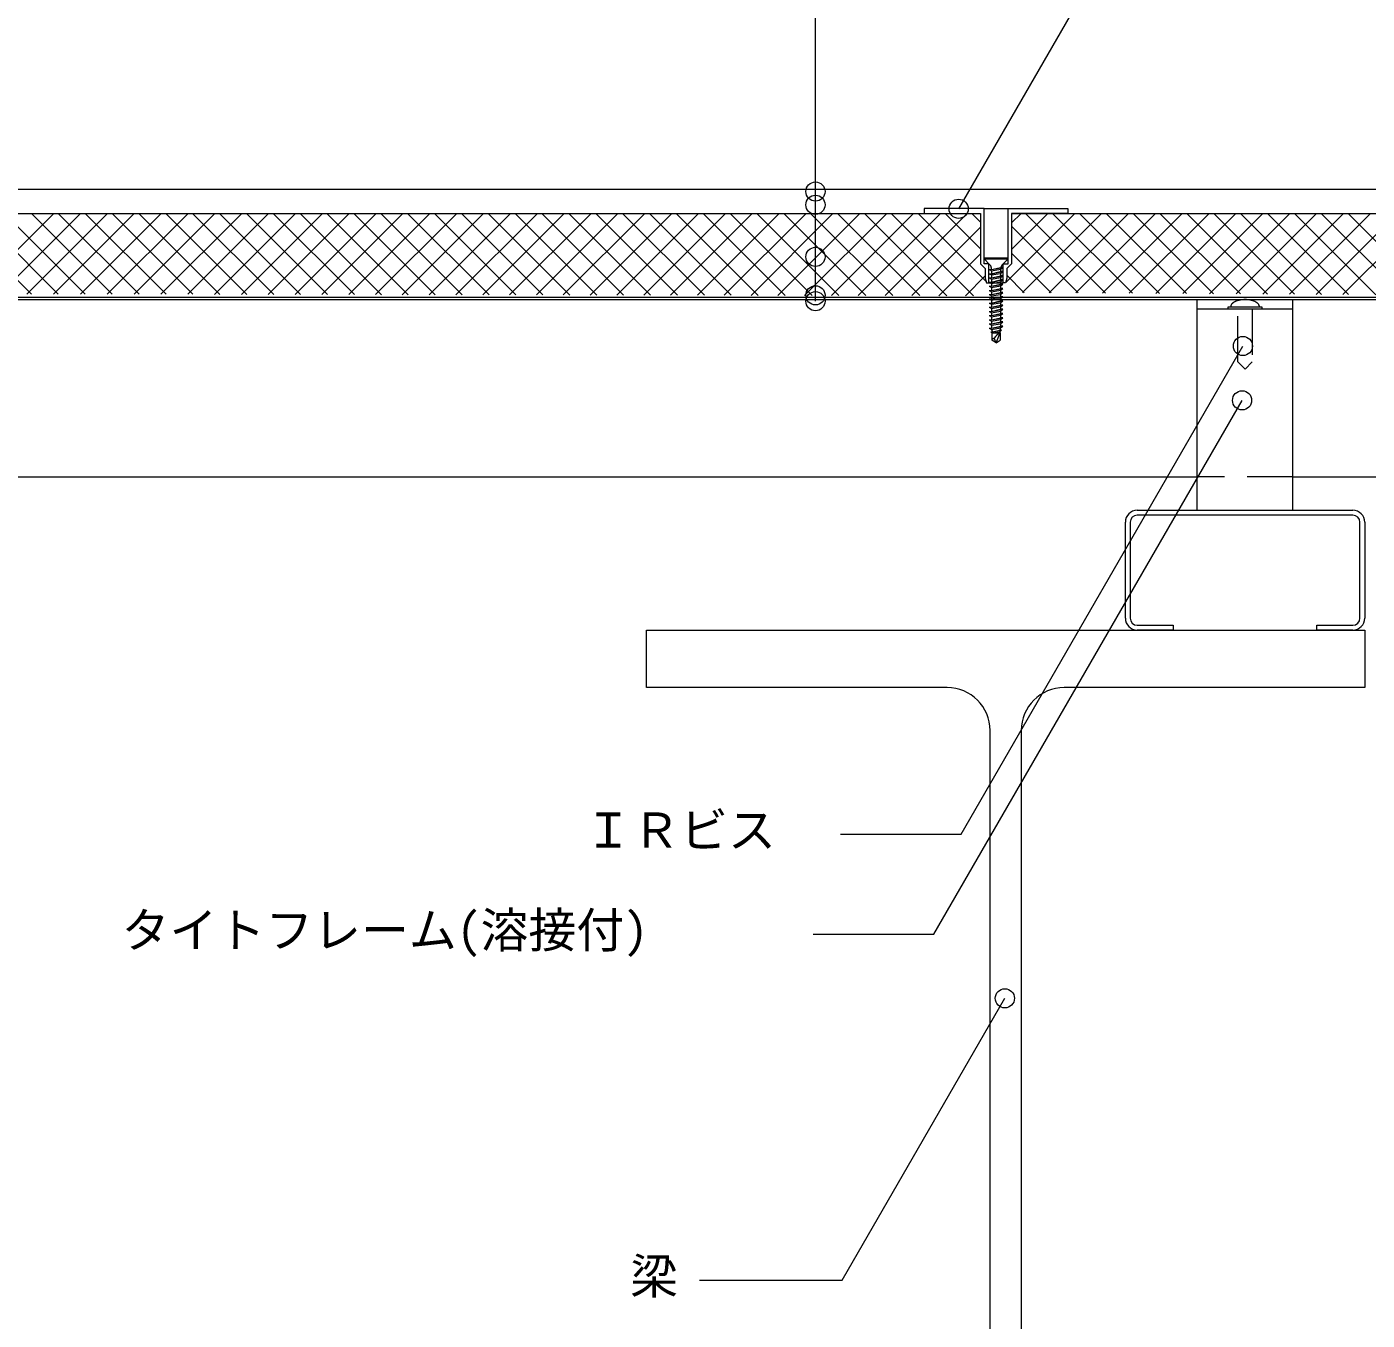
# Model space of a CAD drawing. Units: millimetres, scale not verified. Extents: x -1380 to 1380, y -955 to 955.
# Drawn here: x -469 to 91, y -548 to -8 of the extents above; entities that cross this region are included whole.
import ezdxf
from ezdxf.enums import TextEntityAlignment as Align

# ---------------------------------------------------------------- set-up
doc = ezdxf.new("R2010")
doc.units = ezdxf.units.MM
doc.header["$LTSCALE"] = 3
doc.linetypes.add('USER1', pattern=[9.525, 6.35, -3.175])
for name, color, linetype, lineweight in [('0-1_HATCH', 9, 'Continuous', 18), ('0-2_BOUSUI', 1, 'Continuous', 18), ('0-3_MOJI', 7, 'Continuous', 18), ('0-4_KANAMONO_SCREW', 4, 'Continuous', 18), ('0-5_dannnetu', 6, 'Continuous', 18), ('0-7_TEKKOTU', 7, 'Continuous', 18), ('0-8_doubuti', 5, 'Continuous', 18), ('0-9_dekki', 3, 'Continuous', 18), ('0-B_ZATU', 6, 'Continuous', 18)]:
    doc.layers.add(name, color=color, linetype=linetype, lineweight=lineweight)
doc.styles.add('ＭＳ ゴシック', font='')
doc.styles.get('ＭＳ ゴシック').set_extended_font_data('MS Gothic')

msp = doc.modelspace()

# ---------------------------------------------------------------- linework, layer by layer
at = {"layer": '0-1_HATCH'}
for p, q in [((-466.957, -119.671), (-500.63, -85.998)), ((-491.283, -119.627), (-457.654, -85.998)), ((-455.711, -119.692), (-489.405, -85.998)), ((-480.078, -119.647), (-446.428, -85.998)), ((-444.465, -119.712), (-478.18, -85.998)), ((-468.873, -119.668), (-435.203, -85.998)), ((-433.22, -119.732), (-466.954, -85.998)), ((-457.668, -119.688), (-423.978, -85.998)), ((-421.974, -119.753), (-455.729, -85.998)), ((-446.463, -119.708), (-412.752, -85.998)), ((-410.728, -119.773), (-444.504, -85.998)), ((-435.258, -119.729), (-401.527, -85.998)), ((-399.483, -119.793), (-433.278, -85.998)), ((-424.053, -119.749), (-390.302, -85.998)), ((-388.237, -119.814), (-422.053, -85.998)), ((-412.848, -119.769), (-379.077, -85.998)), ((-376.991, -119.834), (-410.828, -85.998)), ((-401.643, -119.79), (-367.851, -85.998)), ((-365.746, -119.855), (-399.603, -85.998)), ((-390.438, -119.81), (-356.626, -85.998)), ((-354.5, -119.875), (-388.377, -85.998)), ((-379.233, -119.83), (-345.401, -85.998)), ((-343.254, -119.895), (-377.152, -85.998)), ((-368.028, -119.85), (-334.175, -85.998)), ((-332.008, -119.916), (-365.927, -85.998)), ((-356.823, -119.871), (-322.95, -85.998)), ((-320.763, -119.936), (-354.701, -85.998)), ((-345.618, -119.891), (-311.725, -85.998)), ((-309.517, -119.956), (-343.476, -85.998)), ((-334.413, -119.911), (-300.499, -85.998)), ((-298.271, -119.977), (-332.251, -85.998)), ((-323.208, -119.932), (-289.274, -85.998)), ((-287.026, -119.997), (-321.025, -85.998)), ((-312.003, -119.952), (-278.049, -85.998)), ((-275.78, -120.018), (-309.8, -85.998)), ((-300.798, -119.972), (-266.823, -85.998)), ((-264.534, -120.038), (-298.575, -85.998)), ((-289.593, -119.993), (-255.598, -85.998)), ((-253.289, -120.058), (-287.349, -85.998)), ((-278.388, -120.013), (-244.373, -85.998)), ((-242.043, -120.079), (-276.124, -85.998)), ((-267.183, -120.033), (-233.147, -85.998)), ((-230.797, -120.099), (-264.899, -85.998)), ((-255.978, -120.053), (-221.922, -85.998)), ((-219.551, -120.119), (-253.673, -85.998)), ((-244.773, -120.074), (-210.697, -85.998)), ((-208.306, -120.14), (-242.448, -85.998)), ((-233.568, -120.094), (-199.471, -85.998)), ((-197.06, -120.16), (-231.223, -85.998)), ((-222.363, -120.114), (-188.246, -85.998)), ((-185.814, -120.181), (-219.997, -85.998)), ((-211.158, -120.135), (-177.021, -85.998)), ((-174.569, -120.201), (-208.772, -85.998)), ((-199.953, -120.155), (-165.795, -85.998)), ((-163.323, -120.221), (-197.547, -85.998)), ((-188.748, -120.175), (-154.57, -85.998)), ((-152.077, -120.242), (-186.321, -85.998)), ((-177.543, -120.196), (-143.345, -85.998)), ((-140.832, -120.262), (-175.096, -85.998)), ((-166.338, -120.216), (-132.119, -85.998)), ((-129.586, -120.282), (-163.871, -85.998)), ((-155.133, -120.236), (-120.894, -85.998)), ((-118.34, -120.303), (-152.645, -85.998)), ((-143.928, -120.256), (-109.669, -85.998)), ((-107.094, -120.323), (-141.42, -85.998)), ((-132.723, -120.277), (-98.444, -85.998)), ((-95.849, -120.344), (-130.195, -85.998)), ((-121.518, -120.297), (-87.218, -85.998)), ((-84.603, -120.364), (-118.97, -85.998)), ((-110.313, -120.317), (-75.993, -85.998)), ((-73.357, -120.384), (-107.744, -85.998)), ((-68.105, -114.411), (-96.519, -85.998)), ((-70.459, -100.832), (-85.294, -85.998)), ((-70.459, -89.607), (-74.068, -85.998)), ((-59.915, -114.821), (-31.092, -85.998)), ((-57.459, -89.914), (-53.542, -85.998)), ((-57.459, -101.139), (-42.317, -85.998)), ((-52.965, -119.096), (-19.866, -85.998)), ((-18.312, -119.303), (-51.618, -85.998)), ((-41.806, -119.163), (-8.641, -85.998)), ((-7.019, -119.371), (-40.392, -85.998)), ((-30.648, -119.23), (2.584, -85.998)), ((4.274, -119.438), (-29.167, -85.998)), ((-19.489, -119.296), (13.81, -85.998)), ((15.567, -119.506), (-17.942, -85.998)), ((-8.331, -119.363), (25.035, -85.998)), ((26.86, -119.573), (-6.716, -85.998)), ((2.828, -119.43), (36.26, -85.998)), ((38.152, -119.641), (4.509, -85.998)), ((13.987, -119.497), (47.486, -85.998)), ((49.445, -119.709), (15.734, -85.998)), ((25.145, -119.563), (58.711, -85.998)), ((60.738, -119.776), (26.96, -85.998)), ((36.304, -119.63), (69.936, -85.998)), ((72.031, -119.844), (38.185, -85.998)), ((47.462, -119.697), (81.162, -85.998)), ((83.324, -119.911), (49.41, -85.998)), ((58.621, -119.763), (92.387, -85.998)), ((94.617, -119.979), (60.636, -85.998)), ((69.78, -119.83), (103.612, -85.998)), ((105.91, -120.046), (71.861, -85.998)), ((80.938, -119.897), (114.838, -85.998)), ((117.202, -120.114), (83.086, -85.998)), ((-99.108, -120.338), (-70.459, -91.689)), ((-29.605, -119.236), (-57.459, -91.382)), ((-87.903, -120.358), (-70.459, -102.914)), ((-40.897, -119.168), (-57.459, -102.607)), ((-52.19, -119.101), (-59.459, -111.832)), ((-76.698, -120.378), (-68.459, -112.139))]:
    msp.add_line(p, q, dxfattribs=at)
at = {"layer": '0-2_BOUSUI'}
msp.add_lwpolyline([(280.541, -170.644), (280.541, -116.355), (240.183, -75.998), (-899.959, -75.998)], dxfattribs=at)
at = {"layer": '0-3_MOJI'}
msp.add_line((-139.429, -122.673), (-139.429, 354.81), dxfattribs=at)
for points in [[(89.992, 122.306), (39.554, 122.306), (-79.594, -84.064)], [(-128.981, -345.243), (-78.543, -345.243), (39.155, -141.384)], [(-140.364, -387.044), (-89.926, -387.044), (38.806, -164.073)], [(-187.833, -531.556), (-128.284, -531.556), (-60.298, -413.8)]]:
    msp.add_lwpolyline(points, dxfattribs=at)
for centre in [(-139.429, -76.86), (-139.429, -82.392), (-79.594, -84.064), (-139.429, -104.145), (-139.429, -120.209), (-139.429, -122.673), (39.155, -141.384), (38.806, -164.073), (-60.298, -413.8)]:
    msp.add_circle(centre, 4, dxfattribs=at)
at = {"layer": '0-4_KANAMONO_SCREW'}
for p, q in [((-68.959, -104.498), (-58.959, -104.498)), ((-68.959, -104.998), (-68.959, -104.498)), ((-68.959, -104.998), (-66.539, -107.418)), ((-58.959, -104.998), (-58.959, -104.498)), ((-66.809, -109.423), (-65.809, -109.963)), ((-66.809, -111.173), (-65.809, -111.713)), ((-65.959, -108.548), (-66.02, -108.317)), ((-65.959, -108.548), (-65.809, -108.548)), ((-65.809, -109.423), (-62.109, -108.548)), ((-65.809, -109.423), (-65.809, -108.548)), ((-65.809, -109.963), (-65.809, -111.173)), ((-65.809, -111.173), (-62.109, -110.298)), ((-65.809, -111.713), (-65.809, -112.923)), ((-61.109, -108.548), (-62.109, -108.548)), ((-62.109, -109.298), (-62.109, -110.298)), ((-61.109, -110.298), (-62.109, -110.298)), ((-62.109, -111.048), (-62.109, -112.048)), ((-61.959, -108.548), (-61.897, -108.317)), ((-66.809, -112.923), (-65.809, -113.463)), ((-66.809, -114.673), (-65.809, -115.213)), ((-66.809, -116.423), (-65.809, -116.963)), ((-65.809, -112.923), (-62.109, -112.048)), ((-65.809, -113.463), (-62.109, -112.798)), ((-65.809, -113.463), (-65.809, -114.673)), ((-65.809, -114.673), (-62.109, -113.798)), ((-65.809, -115.213), (-65.809, -116.423)), ((-65.809, -116.423), (-62.109, -115.548)), ((-65.809, -116.963), (-65.809, -118.173)), ((-65.809, -118.173), (-62.109, -117.298)), ((-62.109, -112.798), (-61.109, -112.048)), ((-61.109, -112.048), (-62.109, -112.048)), ((-62.109, -112.798), (-62.109, -113.798)), ((-61.109, -113.798), (-62.109, -113.798)), ((-62.109, -114.548), (-62.109, -115.548)), ((-61.109, -115.548), (-62.109, -115.548)), ((-62.109, -116.298), (-62.109, -117.298)), ((-61.109, -117.298), (-62.109, -117.298)), ((-66.809, -118.173), (-65.809, -118.713)), ((-66.809, -119.923), (-65.809, -120.463)), ((-66.809, -121.673), (-65.809, -122.213)), ((-65.809, -118.713), (-65.809, -119.923)), ((-65.809, -119.923), (-62.109, -119.048)), ((-65.809, -120.463), (-65.809, -121.673)), ((-65.809, -121.673), (-62.109, -120.798)), ((-65.809, -122.213), (-65.809, -123.423)), ((-65.809, -123.423), (-62.109, -122.548)), ((-62.109, -118.048), (-62.109, -119.048)), ((-61.109, -119.048), (-62.109, -119.048)), ((-62.109, -119.798), (-62.109, -120.798)), ((-61.109, -120.798), (-62.109, -120.798)), ((-62.109, -121.548), (-62.109, -122.548)), ((-61.109, -122.548), (-62.109, -122.548)), ((-66.809, -123.423), (-65.809, -123.963)), ((-66.809, -125.173), (-65.809, -125.173)), ((-66.809, -125.173), (-65.809, -125.713)), ((-66.809, -126.923), (-65.809, -126.923)), ((-66.809, -126.923), (-65.809, -127.463)), ((-66.809, -128.673), (-65.809, -128.673)), ((-65.809, -123.963), (-65.809, -125.173)), ((-65.809, -125.173), (-61.109, -124.298)), ((-65.809, -125.173), (-62.109, -124.298)), ((-65.809, -125.713), (-62.109, -125.048)), ((-65.809, -125.713), (-65.809, -126.923)), ((-65.809, -126.923), (-61.109, -126.048)), ((-65.809, -126.923), (-62.109, -126.048)), ((-65.809, -127.463), (-62.109, -126.798)), ((-65.809, -127.463), (-65.809, -128.673)), ((-65.809, -128.673), (-61.109, -127.798)), ((-65.809, -128.673), (-62.109, -127.798)), ((-62.109, -123.298), (-62.109, -124.298)), ((-61.109, -124.298), (-62.109, -124.298)), ((-62.109, -125.048), (-61.109, -124.298)), ((-62.109, -125.048), (-62.109, -126.048)), ((-61.109, -126.048), (-62.109, -126.048)), ((-62.109, -126.798), (-61.109, -126.048)), ((-62.109, -126.798), (-62.109, -127.798)), ((-61.109, -127.798), (-62.109, -127.798)), ((-62.109, -128.548), (-61.109, -127.798)), ((-66.809, -130.423), (-65.809, -130.423)), ((-66.809, -130.423), (-65.809, -130.963)), ((-66.809, -132.173), (-65.809, -132.173)), ((-66.809, -132.173), (-65.809, -132.713)), ((-66.809, -133.923), (-65.809, -133.923)), ((-66.809, -133.923), (-65.809, -134.463)), ((-65.809, -129.213), (-65.809, -130.423)), ((-65.809, -130.423), (-61.109, -129.548)), ((-65.809, -130.423), (-62.109, -129.548)), ((-65.809, -130.963), (-62.109, -130.298)), ((-65.809, -130.963), (-65.809, -132.173)), ((-65.809, -132.173), (-61.109, -131.298)), ((-65.809, -132.173), (-62.109, -131.298)), ((-65.809, -132.713), (-62.109, -132.048)), ((-65.809, -132.713), (-65.809, -133.923)), ((-65.809, -133.923), (-61.109, -133.048)), ((-65.809, -133.923), (-62.109, -133.048)), ((-65.809, -134.463), (-62.109, -133.798)), ((-62.109, -133.798), (-62.431, -134.798)), ((-61.109, -129.548), (-62.109, -129.548)), ((-62.109, -130.298), (-61.109, -129.548)), ((-62.109, -130.298), (-62.109, -131.298)), ((-61.109, -131.298), (-62.109, -131.298)), ((-62.109, -132.048), (-61.109, -131.298)), ((-62.109, -132.048), (-62.109, -133.048)), ((-61.109, -133.048), (-62.109, -133.048)), ((-62.109, -133.798), (-61.109, -133.048)), ((-66.191, -135.498), (-65.391, -135.93)), ((-65.809, -134.463), (-65.391, -135.498)), ((-65.709, -135.93), (-65.709, -138.872)), ((-65.709, -135.93), (-62.209, -135.93)), ((-63.959, -140.098), (-65.709, -138.872)), ((-65.391, -135.498), (-61.631, -134.798)), ((-65.391, -135.93), (-62.431, -135.398)), ((-63.959, -140.098), (-64.7, -138.094)), ((-63.959, -140.098), (-62.209, -138.872)), ((-62.431, -135.398), (-62.431, -135.93))]:
    msp.add_line(p, q, dxfattribs=at)
for points in [[(-68.959, -104.998), (-58.959, -104.998), (-61.379, -107.418)], [(-66.809, -109.423), (-65.809, -109.423), (-61.109, -108.548)], [(-66.809, -111.173), (-65.809, -111.173), (-61.109, -110.298)], [(-65.809, -109.963), (-62.109, -109.298), (-61.109, -108.548)], [(-65.809, -111.713), (-62.109, -111.048), (-61.109, -110.298)], [(-66.809, -112.923), (-65.809, -112.923), (-61.109, -112.048)], [(-66.809, -114.673), (-65.809, -114.673), (-61.109, -113.798)], [(-66.809, -116.423), (-65.809, -116.423), (-61.109, -115.548)], [(-66.809, -118.173), (-65.809, -118.173), (-61.109, -117.298)], [(-65.809, -115.213), (-62.109, -114.548), (-61.109, -113.798)], [(-65.809, -116.963), (-62.109, -116.298), (-61.109, -115.548)], [(-65.809, -118.713), (-62.109, -118.048), (-61.109, -117.298)], [(-66.809, -119.923), (-65.809, -119.923), (-61.109, -119.048)], [(-66.809, -121.673), (-65.809, -121.673), (-61.109, -120.798)], [(-66.809, -123.423), (-65.809, -123.423), (-61.109, -122.548)], [(-65.809, -120.463), (-62.109, -119.798), (-61.109, -119.048)], [(-65.809, -122.213), (-62.109, -121.548), (-61.109, -120.798)], [(-65.809, -123.963), (-62.109, -123.298), (-61.109, -122.548)], [(-66.809, -128.673), (-65.809, -129.213), (-62.109, -128.548), (-62.109, -129.548)], [(-66.191, -135.498), (-65.391, -135.498), (-62.431, -134.798)], [(-63.959, -140.098), (-62.209, -135.93), (-62.209, -138.872)], [(-62.431, -135.398), (-61.631, -134.798), (-62.431, -134.798)]]:
    msp.add_lwpolyline(points, dxfattribs=at)
for centre, radius, start, end in [((-67.953, -108.832), 2, 14.93142, 45), ((-59.965, -108.832), 2, 135, 165.06858), ((-63.959, -140.098), 2.136, 110.30447, 145), ((-59.891, -141.115), 5.679, 114.08593, 147.8643)]:
    msp.add_arc(centre, radius, start, end, dxfattribs=at)
at = {"layer": '0-5_dannnetu'}
for p, q in [((-807.459, -85.998), (-70.459, -85.998)), ((-57.459, -85.998), (236.041, -85.998))]:
    msp.add_line(p, q, dxfattribs=at)
at = {"layer": '0-7_TEKKOTU'}
for p, q in [((-66.459, -659.998), (-66.459, -301.998)), ((-53.459, -301.998), (-53.459, -659.998))]:
    msp.add_line(p, q, dxfattribs=at)
msp.add_lwpolyline([(-84.459, -283.998), (-209.959, -283.998), (-209.959, -259.998), (90.041, -259.998), (90.041, -283.998), (-35.459, -283.998)], dxfattribs=at)
for centre, start, end in [((-84.459, -301.998), 0, 90), ((-35.459, -301.998), 90, 180)]:
    msp.add_arc(centre, 18, start, end, dxfattribs=at)
at = {"layer": '0-8_doubuti'}
for p, q in [((-4.959, -209.998), (85.041, -209.998)), ((85.041, -211.998), (-4.959, -211.998)), ((-9.959, -254.998), (-9.959, -214.998)), ((-7.959, -214.998), (-7.959, -254.998)), ((88.041, -254.998), (88.041, -214.998)), ((90.041, -214.998), (90.041, -254.998)), ((10.041, -259.998), (-4.959, -259.998))]:
    msp.add_line(p, q, dxfattribs=at)
for points in [[(-4.959, -257.998), (10.041, -257.998), (10.041, -259.998)], [(85.041, -259.998), (70.041, -259.998), (70.041, -257.998), (85.041, -257.998)]]:
    msp.add_lwpolyline(points, dxfattribs=at)
for centre, radius, start, end in [((-4.959, -214.998), 5, 90, 180), ((-4.959, -214.998), 3, 90, 180), ((85.041, -214.998), 5, 0, 90), ((85.041, -214.998), 3, 360, 90), ((-4.959, -254.998), 5, 180, 270), ((-4.959, -254.998), 3, 180, 270), ((85.041, -254.998), 5, 270, 0), ((85.041, -254.998), 3, 270, 0)]:
    msp.add_arc(centre, radius, start, end, dxfattribs=at)
at = {"layer": '0-9_dekki'}
for p, q in [((-899.959, -120.998), (265.041, -120.998)), ((-899.959, -121.998), (265.041, -121.998)), ((20.041, -209.998), (20.041, -121.998)), ((60.041, -209.998), (60.041, -121.998)), ((60.041, -125.998), (20.041, -125.998)), ((-899.959, -195.998), (20.041, -195.998)), ((60.041, -195.998), (265.041, -195.998))]:
    msp.add_line(p, q, dxfattribs=at)
at = {"layer": '0-9_dekki', "linetype": 'USER1'}
msp.add_line((60.041, -195.998), (20.041, -195.998), dxfattribs=at)
msp.add_lwpolyline([(47.041, -125.998), (33.041, -125.998), (33.041, -124.998), (47.041, -124.998)], close=True, dxfattribs=at)
msp.add_lwpolyline([(43.041, -125.998), (43.041, -147.998), (40.041, -150.998), (37.041, -147.998), (37.041, -125.998)], dxfattribs=at)
for centre, radius, start, end in [((38.293, -127.65), 5.397, 103.41361, 129.70709), ((40.113, -133.915), 11.918, 90.34476, 104.93646), ((39.969, -133.915), 11.918, 75.06354, 89.65524), ((41.789, -127.65), 5.397, 50.29291, 76.58639), ((35.975, -125.069), 1.935, 125.7312, 177.88555), ((44.107, -125.069), 1.935, 2.11445, 54.2688)]:
    msp.add_arc(centre, radius, start, end, dxfattribs=at)
at = {"layer": '0-B_ZATU'}
for p, q in [((-68.959, -83.998), (-58.959, -83.998)), ((-66.959, -114.998), (-60.959, -114.998))]:
    msp.add_line(p, q, dxfattribs=at)
for points in [[(-66.959, -106.998), (-68.959, -106.998), (-68.959, -83.998), (-93.959, -83.998), (-93.959, -85.998), (-70.459, -85.998), (-70.459, -106.998), (-68.459, -108.998), (-68.459, -112.998), (-67.959, -114.998), (-66.959, -114.998)], [(-60.959, -106.998), (-58.959, -106.998), (-58.959, -83.998), (-33.959, -83.998), (-33.959, -85.998), (-57.459, -85.998), (-57.459, -106.998), (-59.459, -108.998), (-59.459, -112.998), (-59.959, -114.998), (-60.959, -114.998)]]:
    msp.add_lwpolyline(points, close=True, dxfattribs=at)

# ---------------------------------------------------------------- texts
at = {"layer": '0-3_MOJI', "style": 'ＭＳ ゴシック'}
for s, p in [('ＩＲビス', (-235.94, -355.243)), ('タイトフレーム(溶接付)', (-429.252, -397.044)), ('梁', (-216.823, -541.556))]:
    msp.add_text(s, height=14.66, dxfattribs=at).set_placement(p, align=Align.BOTTOM_LEFT)

doc.saveas('drawing.dxf')
